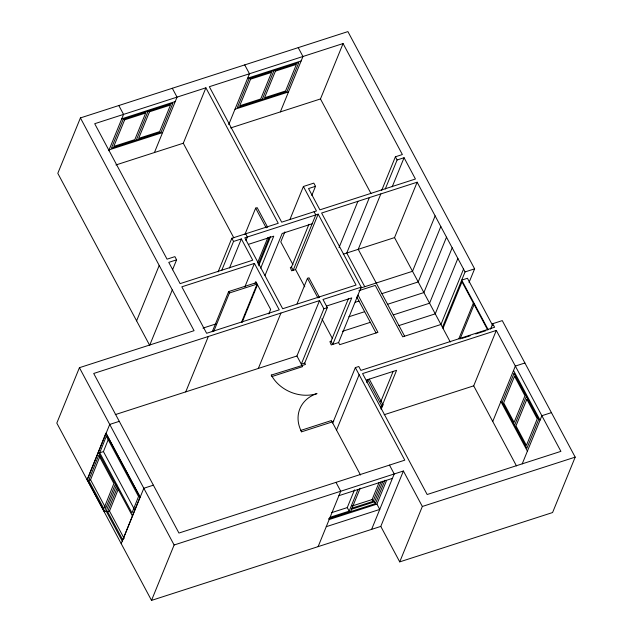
<?xml version="1.0" encoding="UTF-8"?>
<svg xmlns="http://www.w3.org/2000/svg" width="632" height="632" viewBox="0 0 632 632"><rect width="100%" height="100%" fill="white"/><g stroke="black" fill="none" stroke-linecap="round" stroke-linejoin="round"><path stroke-width="0.95" d="M88.693 480.399L98.742 455.238L113.886 483.504L103.838 508.665L88.693 480.399L90.55 479.799L99.88 456.438M99.73 452.788L106.342 436.23L138.534 496.507L131.962 512.955L99.73 452.788L103.435 451.58L108.309 439.382M116.723 484.728L106.184 511.106L104.327 511.707L115.356 484.104M104.327 511.707L87.232 479.791L105.86 433.173L140.004 497.115L122.79 539.965L107.645 511.715L117.339 487.446M124.188 538.504L109.502 511.098L118.476 488.647M469.055 282.465L474.616 268.837L347.9 31.6L80.414 117.923L57.804 173.326L149.666 345.317L172.275 289.914M108.728 150.724L123.556 114.392L118.816 105.528M136.283 140.114L148.038 111.303M154.437 152.533L177.047 97.131L172.315 88.267M80.414 117.923L194.056 330.694L79.419 367.69L56.809 423.092L151.514 600.4L380.788 526.409L403.398 471.006L422.342 506.469L399.732 561.872L380.788 526.409M115.956 164.952L183.288 143.227L205.898 87.816L278.254 223.286L231.826 238.264L218.111 271.871M136.599 320.851L159.209 265.44M228.705 124.63L249.466 73.762L244.726 64.899M172.52 269.825L176.597 259.831L174.89 256.639L167.053 259.167L94.705 123.706L205.898 87.816M87.113 479.83L109.723 424.428L119.282 421.347M262.193 99.477L273.948 70.666M280.347 111.904L302.957 56.501L298.225 47.629M221.666 270.52L233.532 241.456L241.361 238.928L252.729 260.21L180.128 283.634L168.76 262.359L176.597 259.831M229.503 267.992L241.361 238.928M244.853 234.598L255.652 208.133L257.177 207.644L267.707 227.354M121.21 543.662L143.82 488.26L153.371 485.178M245.935 240.531L247.381 236.984L245.674 233.793M185.737 391.88L208.347 336.477M212.265 331.729L228.65 291.573L256.355 282.638M213.766 331.318L229.408 292.995L257.113 284.052L241.471 322.383M230.609 127.956L320.471 98.955L343.081 43.545L402.371 154.54L395.395 156.791L381.681 190.398M244.797 287.015L254.435 263.402L279.249 309.854L206.64 333.285L181.826 286.825L254.435 263.402M257.469 263.046L267.889 237.49M258.251 264.373L269.422 237M258.654 265.835L270.567 236.629M260.724 268.11L273.759 236.171L248.455 244.339M255.044 283.397L255.786 281.572L270.654 309.411L268.798 313.97M242.096 322.438L257.366 285.024M265.037 275.433L282.164 233.461L312.168 223.775M284.866 231.897L280.79 241.89L292.956 264.666M290.056 219.178L303.4 186.48L313.812 183.122L315.518 186.314L311.805 195.399M151.514 600.4L174.124 544.997L403.398 471.006M318.173 214.145L244.805 237.822L282.686 308.74L356.053 285.064L318.173 214.145L295.563 269.548L291.644 270.812L290.325 267.494L291.471 267.123L308.969 224.234M258.338 368.448L280.948 313.045M297.04 303.85L307.46 278.301L308.993 277.811L319.523 297.522M339.005 247.641L357.91 201.316M115.261 414.624L296.937 355.99L319.547 300.587L323.9 308.748L301.29 364.151L304.727 363.037L327.337 307.634L322.984 299.481L361.196 287.149L321.609 213.031L417.144 182.206L465.057 271.918L442.447 327.321M369.372 197.619L346.763 253.021L364.759 286.707M380.835 193.921L358.226 249.324L404.63 336.2M385.236 189.047L397.101 159.983L404.069 157.731L415.437 179.014L319.903 209.84L308.542 188.565L315.518 186.314M392.211 186.796L404.069 157.731M361.196 287.149L338.586 342.552L331.231 344.922L329.904 341.612L331.057 341.24L348.556 298.351M343.239 254.159L394.534 237.608L417.144 182.206M332.732 423.013L355.342 367.611L358.779 366.505L360.864 370.399L494.611 327.242L492.715 323.695L502.266 320.614L575.191 457.134L552.581 512.544L399.732 561.872M336.524 430.108L359.134 374.705M366.623 382.36L367.737 379.619L381.475 405.333L380.353 408.067M435.132 215.891L412.522 271.294L360.351 288.137M440.82 226.532L418.21 281.935L381.902 293.651M318.117 546.633L340.727 491.23L335.995 482.366M446.5 237.166L423.89 292.569L387.59 304.284M380.733 401.794L393.025 371.679M381.325 407.727L396.588 370.312L366.592 379.99M381.136 409.402L383 404.836L369.27 379.129M452.18 247.807L429.57 303.21L393.27 314.926M331.737 512.599L347.268 507.591L354.505 489.863M329.975 517.332L349.164 511.138L357.846 489.863M350.618 511.628L360.169 488.22M457.86 258.448L435.251 313.851L398.95 325.567M463.548 269.082L440.938 324.485L402.726 336.817L375.258 285.403L358.881 290.688M352 506.058L372.106 499.572L378.979 482.729M443.016 328.387L462.008 281.848L487.77 330.078M352.032 508.128L373.054 501.35L381.009 481.845M351.51 509.258L374.507 501.84L382.96 481.134M328.545 518.754L375.455 503.609L385.014 480.202M329.051 519.551L376.917 504.107L386.602 480.375M371.616 529.371L394.226 473.961L389.494 465.097M458.856 338.713L473.376 303.123M459.985 339.179L474.442 303.763M490.487 329.146L492.715 323.695M384.13 414.742L473.7 385.836L496.31 330.433L560.9 451.359L427.161 494.516L362.57 373.591L496.31 330.433M492.739 421.473L515.349 366.07L524.9 362.989M514.59 425.241L526.345 396.43M522.214 463.864L541.869 415.714L551.42 412.633M107.645 511.715L109.502 511.098M343.081 43.545L209.342 86.71L281.69 222.172L316.466 210.954L303.4 186.48M121.747 118.832L175.238 101.562M247.657 78.194L301.148 60.933M109.083 149.855L162.582 132.586M234.993 109.218L288.492 91.956M202.967 328.111L216.002 323.908M319.547 300.587L93.71 373.473L178.943 533.045L404.78 460.167L355.342 367.611M326.444 306.062L351.748 297.893L332.756 344.432L331.057 341.24M323.9 308.748L327.337 307.634M355.255 302.246L358.976 301.045M465.057 271.918L474.616 268.837M348.832 316.79L364.656 311.687M342.418 331.334L370.344 322.328M296.937 355.99L302.617 366.631L272.044 376.498L271.286 375.076L305.485 364.459L304.727 363.037M461.834 338.444L470.168 335.758M475.73 333.965L485.921 330.67M381.475 405.333L383 404.836M360.501 474.995L331.405 420.533L300.84 430.4L301.59 431.814L333.696 421.457L333.506 421.102M338.918 495.662L392.417 478.392M326.262 526.685L379.761 509.424L376.917 504.107M422.342 506.469L575.191 457.134M103.435 451.58L134.292 509.171M98.26 452.188L132.459 516.012M90.55 479.799L105.236 507.212M106.184 511.106L122.355 541.292M492.794 325.733L467.443 278.27L461.716 280.118L487.983 329.304M513.539 370.502L540.06 420.146M395.395 156.791L397.101 159.983M500.876 401.525L527.396 451.177M320.471 98.955L370.96 193.471M394.534 237.608L450.292 342.007M473.7 385.836L516.462 465.895M314.08 211.72L315.779 214.912L293.169 270.314L291.471 267.123M358.004 295.033L377.936 332.345L339.724 344.677L338.586 342.552M356.796 296.953L376.024 332.961M307.46 278.301L317.991 298.012M295.563 269.548L304.798 286.841M321.893 318.844L332.519 338.736M255.652 208.133L266.175 227.844M183.288 143.227L233.848 237.877M374.507 501.84L375.455 503.609M372.106 499.572L373.054 501.35M231.826 238.264L233.532 241.456M347.268 507.591L349.164 511.138M228.65 291.573L229.408 292.995M79.419 367.69L174.124 544.997M106.105 433.291L140.201 497.123M301.59 431.814A34.879 29.151 22.2 0 1 317.011 393.586A34.879 29.151 22.2 0 1 271.286 375.076M123.2 119.322L111.445 148.133L161.12 132.096L172.876 103.285L123.2 119.322M124.662 119.811L113.807 146.403L134.821 139.625L145.676 113.025L124.662 119.811M149.5 111.793L138.645 138.392L159.659 131.606L170.514 105.015L149.5 111.793M249.111 78.684L237.356 107.495L287.031 91.466L298.786 62.655L249.111 78.684M250.572 79.174L239.718 105.773L260.732 98.987L271.586 72.396L250.572 79.174M275.41 71.163L264.555 97.755L285.569 90.969L296.424 64.377L275.41 71.163M514.037 373.386L502.274 402.197L526.898 448.293L538.662 419.482L514.037 373.386M514.527 376.261L503.68 402.861L514.092 422.366L524.947 395.766L514.527 376.261M526.843 399.313L515.989 425.905L526.409 445.41L537.255 418.819L526.843 399.313"/></g></svg>
